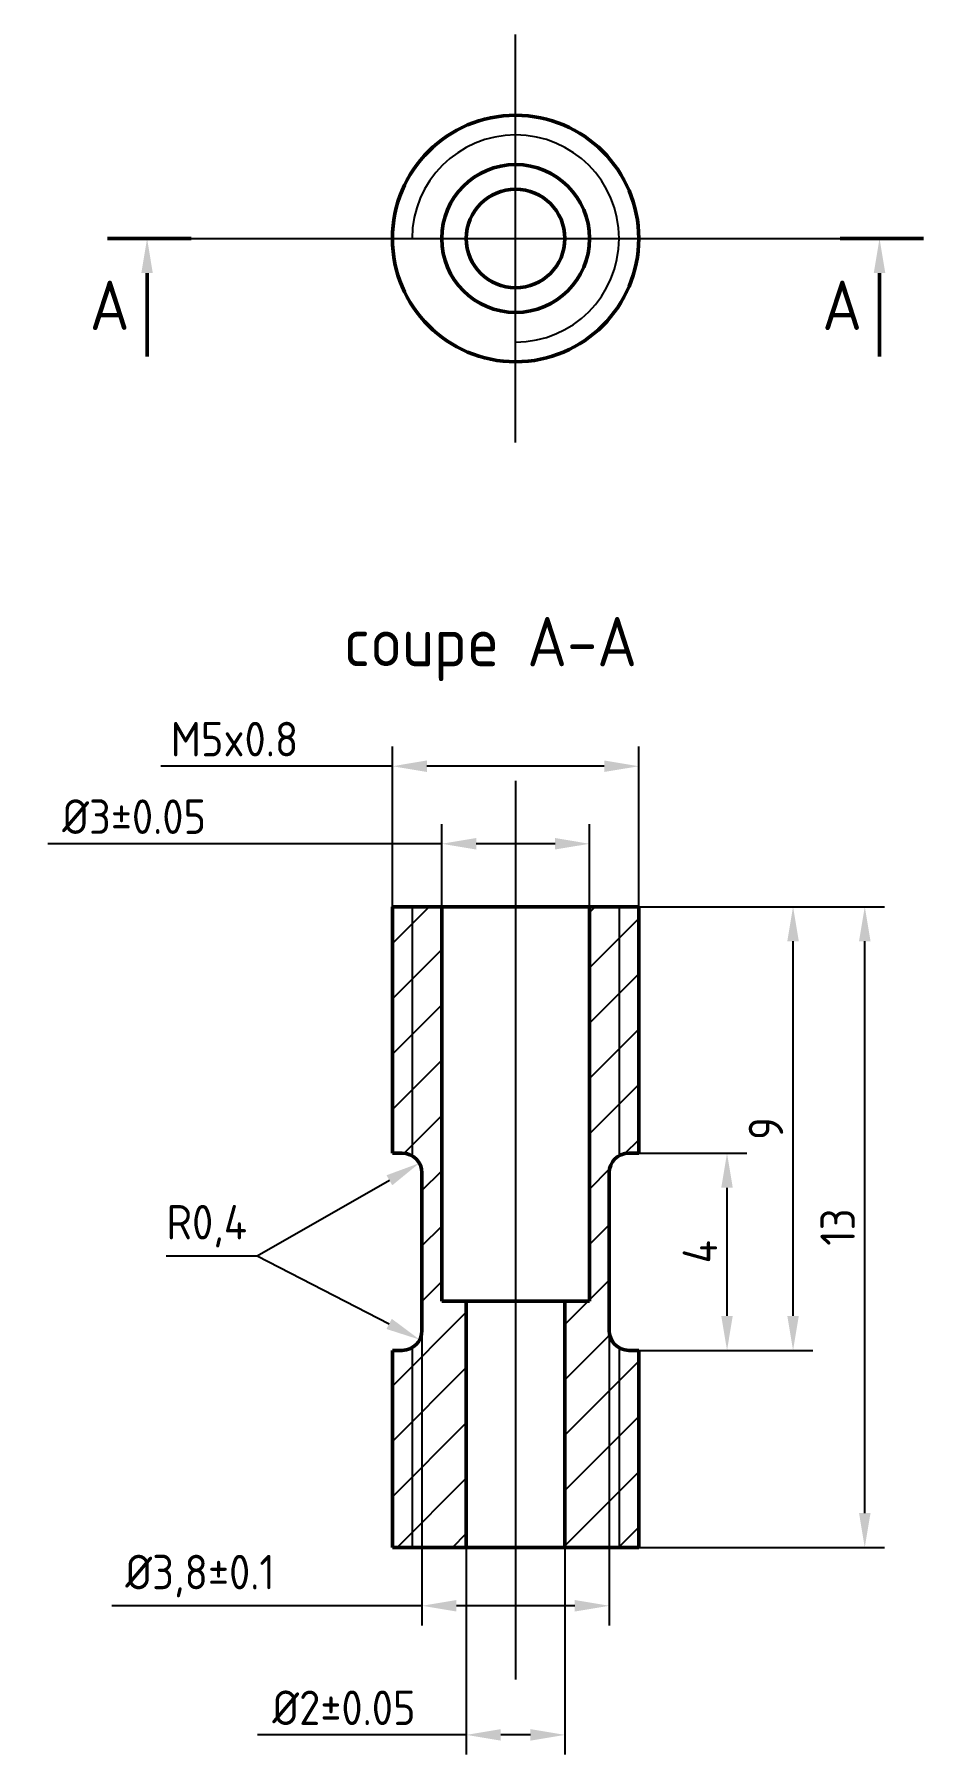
# Model space of a CAD drawing. Header units: millimetres. Extents: x 6016 to 10749, y -16 to 7395.
# Drawn here: x 6030.62 to 6048.67, y 7083.35 to 7118.24 of the extents above; entities that cross this region are included whole.
import ezdxf

# ---------------------------------------------------------------- set-up
doc = ezdxf.new("R2010")
doc.units = ezdxf.units.MM
doc.linetypes.add('AXES2', pattern=[28.575, 19.05, -3.175, 3.175, -3.175])
for name, color, linetype, lineweight in [('Axe', 242, 'AXES2', 25), ('Cotation', 94, 'Continuous', 25), ('Fin_0.25', 44, 'Continuous', 25), ('Fort_0.5', 30, 'Continuous', 50), ('Hachure', 191, 'Continuous', 25)]:
    doc.layers.add(name, color=color, linetype=linetype, lineweight=lineweight)
doc.styles.add('stylcotetecti', font='isocp.shx')
doc.dimstyles.new('mon ISO-25 tecti', dxfattribs={"dimscale": 0, "dimtxt": 3.5, "dimasz": 3.5, "dimexe": 2, "dimexo": 0, "dimgap": 1, "dimtad": 1, "dimtoh": 1, "dimtxsty": 'stylcotetecti', "dimcen": 0, "dimadec": 0, "dimazin": 2, "dimtfac": 1, "dimtofl": 0, "dimtmove": 0, "dimatfit": 3, "dimfxl": 0, "dimarcsym": 0})

# ---------------------------------------------------------------- blocks, each defined once
blk = doc.blocks.new('*D69')
at = {"layer": 'Cotation', "color": 0, "lineweight": -2}
for p, q in [((6037.886, 7100.549), (6037.886, 7103.798)), ((6042.886, 7100.549), (6042.886, 7103.798)), ((6037.886, 7103.398), (6033.186, 7103.398)), ((6042.186, 7103.398), (6038.586, 7103.398))]:
    blk.add_line(p, q, dxfattribs=at)
at = {"layer": 'Cotation', "color": 0}
for points in [[(6038.586, 7103.515), (6038.586, 7103.282), (6037.886, 7103.398)], [(6042.186, 7103.515), (6042.186, 7103.282), (6042.886, 7103.398)]]:
    blk.add_solid(points, dxfattribs=at)
at = {"layer": 'Defpoints', "color": 0}
for p in [(6037.886, 7103.398), (6037.886, 7100.549), (6042.886, 7100.549)]:
    blk.add_point(p, dxfattribs=at)
at = {"layer": 'Cotation', "color": 0, "insert": (6034.681, 7103.948), "char_height": 0.7, "attachment_point": 5, "style": 'stylcotetecti'}
blk.add_mtext('M5x0.8', dxfattribs=at)
blk = doc.blocks.new('*D70')
at = {"layer": 'Cotation', "color": 0, "lineweight": -2}
for p, q in [((6042.886, 7095.549), (6045.077, 7095.549)), ((6044.677, 7092.249), (6044.677, 7094.849)), ((6042.886, 7091.549), (6045.077, 7091.549))]:
    blk.add_line(p, q, dxfattribs=at)
at = {"layer": 'Cotation', "color": 0}
for points in [[(6044.56, 7094.849), (6044.793, 7094.849), (6044.677, 7095.549)], [(6044.56, 7092.249), (6044.793, 7092.249), (6044.677, 7091.549)]]:
    blk.add_solid(points, dxfattribs=at)
at = {"layer": 'Defpoints', "color": 0}
for p in [(6042.886, 7095.549), (6044.677, 7095.549), (6042.886, 7091.549)]:
    blk.add_point(p, dxfattribs=at)
at = {"layer": 'Cotation', "color": 0, "insert": (6044.127, 7093.549), "char_height": 0.7, "attachment_point": 5, "rotation": 90, "style": 'stylcotetecti'}
blk.add_mtext('4', dxfattribs=at)
blk = doc.blocks.new('*D68')
at = {"layer": 'Cotation', "color": 0, "lineweight": -2}
for p, q in [((6042.886, 7100.549), (6046.417, 7100.549)), ((6046.017, 7092.249), (6046.017, 7099.849)), ((6042.886, 7091.549), (6046.417, 7091.549))]:
    blk.add_line(p, q, dxfattribs=at)
at = {"layer": 'Cotation', "color": 0}
for points in [[(6045.9, 7099.849), (6046.134, 7099.849), (6046.017, 7100.549)], [(6045.9, 7092.249), (6046.134, 7092.249), (6046.017, 7091.549)]]:
    blk.add_solid(points, dxfattribs=at)
at = {"layer": 'Defpoints', "color": 0}
for p in [(6042.886, 7100.549), (6046.017, 7100.549), (6042.886, 7091.549)]:
    blk.add_point(p, dxfattribs=at)
at = {"layer": 'Cotation', "color": 0, "insert": (6045.467, 7096.049), "char_height": 0.7, "attachment_point": 5, "rotation": 90, "style": 'stylcotetecti'}
blk.add_mtext('9', dxfattribs=at)
blk = doc.blocks.new('*D71')
at = {"layer": 'Cotation', "color": 0, "lineweight": -2}
for p, q in [((6042.886, 7100.549), (6047.872, 7100.549)), ((6047.472, 7088.249), (6047.472, 7099.849)), ((6042.886, 7087.549), (6047.872, 7087.549))]:
    blk.add_line(p, q, dxfattribs=at)
at = {"layer": 'Cotation', "color": 0}
for points in [[(6047.356, 7099.849), (6047.589, 7099.849), (6047.472, 7100.549)], [(6047.356, 7088.249), (6047.589, 7088.249), (6047.472, 7087.549)]]:
    blk.add_solid(points, dxfattribs=at)
at = {"layer": 'Defpoints', "color": 0}
for p in [(6042.886, 7100.549), (6047.472, 7100.549), (6042.886, 7087.549)]:
    blk.add_point(p, dxfattribs=at)
at = {"layer": 'Cotation', "color": 0, "insert": (6046.922, 7094.049), "char_height": 0.7, "attachment_point": 5, "rotation": 90, "style": 'stylcotetecti'}
blk.add_mtext('13', dxfattribs=at)
blk = doc.blocks.new('*D72')
at = {"layer": 'Cotation', "color": 0, "lineweight": -2}
for p, q in [((6035.14, 7093.465), (6037.825, 7095)), ((6033.295, 7093.465), (6035.14, 7093.465))]:
    blk.add_line(p, q, dxfattribs=at)
at = {"layer": 'Cotation', "color": 0}
blk.add_solid([(6037.767, 7095.101), (6037.883, 7094.898), (6038.433, 7095.347)], dxfattribs=at)
at = {"layer": 'Defpoints', "color": 0}
for p in [(6038.086, 7095.149), (6038.433, 7095.347)]:
    blk.add_point(p, dxfattribs=at)
at = {"layer": 'Cotation', "color": 0, "insert": (6034.118, 7094.067), "char_height": 0.7, "attachment_point": 5, "style": 'stylcotetecti'}
blk.add_mtext('R0,4', dxfattribs=at)
blk = doc.blocks.new('*D73')
at = {"layer": 'Cotation', "color": 0, "lineweight": -2}
for p, q in [((6033.295, 7093.465), (6035.14, 7093.465)), ((6035.14, 7093.465), (6037.819, 7092.086))]:
    blk.add_line(p, q, dxfattribs=at)
at = {"layer": 'Cotation', "color": 0}
blk.add_solid([(6037.872, 7092.19), (6037.766, 7091.982), (6038.441, 7091.765)], dxfattribs=at)
at = {"layer": 'Defpoints', "color": 0}
for p in [(6038.086, 7091.949), (6038.441, 7091.765)]:
    blk.add_point(p, dxfattribs=at)
at = {"layer": 'Cotation', "color": 0, "insert": (6034.118, 7094.067), "char_height": 0.7, "attachment_point": 5, "style": 'stylcotetecti'}
blk.add_mtext('R0,4', dxfattribs=at)
blk = doc.blocks.new('*D74')
at = {"layer": 'Cotation', "color": 0, "lineweight": -2}
for p, q in [((6039.386, 7087.549), (6039.386, 7083.349)), ((6041.386, 7087.549), (6041.386, 7083.349)), ((6039.386, 7083.749), (6035.148, 7083.749)), ((6040.686, 7083.749), (6040.086, 7083.749))]:
    blk.add_line(p, q, dxfattribs=at)
at = {"layer": 'Cotation', "color": 0}
for points in [[(6040.086, 7083.866), (6040.086, 7083.632), (6039.386, 7083.749)], [(6040.686, 7083.866), (6040.686, 7083.632), (6041.386, 7083.749)]]:
    blk.add_solid(points, dxfattribs=at)
at = {"layer": 'Defpoints', "color": 0}
for p in [(6039.386, 7087.549), (6041.386, 7087.549), (6041.386, 7083.749)]:
    blk.add_point(p, dxfattribs=at)
at = {"layer": 'Cotation', "color": 0, "insert": (6036.902, 7084.299), "char_height": 0.7, "attachment_point": 5, "style": 'stylcotetecti'}
blk.add_mtext('%%C2%%P0.05', dxfattribs=at)
blk = doc.blocks.new('*D75')
at = {"layer": 'Cotation', "color": 0, "lineweight": -2}
for p, q in [((6038.486, 7093.549), (6038.486, 7085.968)), ((6042.286, 7093.549), (6042.286, 7085.968)), ((6038.486, 7086.368), (6032.19, 7086.368)), ((6041.586, 7086.368), (6039.186, 7086.368))]:
    blk.add_line(p, q, dxfattribs=at)
at = {"layer": 'Cotation', "color": 0}
for points in [[(6039.186, 7086.485), (6039.186, 7086.251), (6038.486, 7086.368)], [(6041.586, 7086.485), (6041.586, 7086.251), (6042.286, 7086.368)]]:
    blk.add_solid(points, dxfattribs=at)
at = {"layer": 'Defpoints', "color": 0}
for p in [(6038.486, 7093.549), (6042.286, 7093.549), (6042.286, 7086.368)]:
    blk.add_point(p, dxfattribs=at)
at = {"layer": 'Cotation', "color": 0, "insert": (6033.983, 7086.97), "char_height": 0.7, "attachment_point": 5, "style": 'stylcotetecti'}
blk.add_mtext('%%C3,8%%P0.1', dxfattribs=at)
blk = doc.blocks.new('*D76')
at = {"layer": 'Cotation', "color": 0, "lineweight": -2}
for p, q in [((6038.886, 7096.549), (6038.886, 7102.225)), ((6041.886, 7096.549), (6041.886, 7102.225)), ((6038.886, 7101.825), (6030.89, 7101.825)), ((6041.186, 7101.825), (6039.586, 7101.825))]:
    blk.add_line(p, q, dxfattribs=at)
at = {"layer": 'Cotation', "color": 0}
for points in [[(6039.586, 7101.942), (6039.586, 7101.709), (6038.886, 7101.825)], [(6041.186, 7101.942), (6041.186, 7101.709), (6041.886, 7101.825)]]:
    blk.add_solid(points, dxfattribs=at)
at = {"layer": 'Defpoints', "color": 0}
for p in [(6041.886, 7101.825), (6038.886, 7096.549), (6041.886, 7096.549)]:
    blk.add_point(p, dxfattribs=at)
at = {"layer": 'Cotation', "color": 0, "insert": (6032.644, 7102.375), "char_height": 0.7, "attachment_point": 5, "style": 'stylcotetecti'}
blk.add_mtext('%%C3%%P0.05', dxfattribs=at)

msp = doc.modelspace()

# ---------------------------------------------------------------- hatches: boundary and pattern name
at = {"layer": 'Hachure'}
h = msp.add_hatch(dxfattribs=at)
h.set_pattern_fill('ANSI31', color=256, scale=0.25, style=0)
h.paths.add_polyline_path([(6038.286, 7100.549), (6037.886, 7100.549), (6037.886, 7095.549), (6038.086, 7095.549, -0.131652), (6038.286, 7095.495)])
h.paths.add_polyline_path([(6038.886, 7100.549), (6038.286, 7100.549), (6038.286, 7095.495, -0.267949), (6038.486, 7095.149), (6038.486, 7091.949, -0.267949), (6038.286, 7091.602), (6038.286, 7087.549), (6039.386, 7087.549), (6039.386, 7092.549), (6038.886, 7092.549)])
h.paths.add_polyline_path([(6042.486, 7100.549), (6041.886, 7100.549), (6041.886, 7092.549), (6041.386, 7092.549), (6041.386, 7087.549), (6042.486, 7087.549), (6042.486, 7091.602, -0.267949), (6042.286, 7091.949), (6042.286, 7095.149, -0.267949), (6042.486, 7095.495)])
h.paths.add_polyline_path([(6042.886, 7100.549), (6042.486, 7100.549), (6042.486, 7095.495, -0.131652), (6042.686, 7095.549), (6042.886, 7095.549)])
h.paths.add_polyline_path([(6042.886, 7091.549), (6042.686, 7091.549, -0.131652), (6042.486, 7091.602), (6042.486, 7087.549), (6042.886, 7087.549)])
h.paths.add_polyline_path([(6038.286, 7091.602, -0.131652), (6038.086, 7091.549), (6037.886, 7091.549), (6037.886, 7087.549), (6038.286, 7087.549)])

# ---------------------------------------------------------------- linework, layer by layer
at = {"layer": 'Axe'}
for p, q in [((6040.386, 7109.963), (6040.386, 7118.243)), ((6032.105, 7114.103), (6048.666, 7114.103)), ((6040.386, 7103.104), (6040.386, 7084.87))]:
    msp.add_line(p, q, dxfattribs=at)
at = {"layer": 'Cotation', "lineweight": 50}
for p, q in [((6032.105, 7114.103), (6032.105, 7114.103)), ((6032.105, 7114.103), (6033.801, 7114.103)), ((6032.953, 7114.103), (6032.507, 7114.103)), ((6046.97, 7114.103), (6046.97, 7114.103)), ((6046.97, 7114.103), (6048.666, 7114.103)), ((6047.818, 7114.103), (6047.372, 7114.103)), ((6032.907, 7113.403), (6032.907, 7111.71)), ((6047.772, 7113.403), (6047.772, 7111.71))]:
    msp.add_line(p, q, dxfattribs=at)
for points in [[(6032.79, 7113.403), (6033.023, 7113.403), (6032.907, 7114.103)], [(6047.655, 7113.403), (6047.888, 7113.403), (6047.772, 7114.103)]]:
    msp.add_solid(points, dxfattribs=at)
at = {"layer": 'Fin_0.25'}
for p, q in [((6038.286, 7100.549), (6038.286, 7095.495)), ((6042.486, 7100.549), (6042.486, 7095.495)), ((6038.286, 7091.602), (6038.286, 7087.549)), ((6042.486, 7091.602), (6042.486, 7087.549))]:
    msp.add_line(p, q, dxfattribs=at)
msp.add_arc((6040.386, 7114.103), 2.1, 270, 180, dxfattribs=at)
at = {"layer": 'Fort_0.5'}
for p, q in [((6037.886, 7100.549), (6037.886, 7095.549)), ((6037.886, 7100.549), (6042.886, 7100.549)), ((6038.886, 7100.549), (6038.886, 7092.549)), ((6041.886, 7100.549), (6041.886, 7092.549)), ((6042.886, 7100.549), (6042.886, 7095.549)), ((6037.886, 7095.549), (6038.086, 7095.549)), ((6042.686, 7095.549), (6042.886, 7095.549)), ((6038.486, 7095.149), (6038.486, 7091.949)), ((6042.286, 7095.149), (6042.286, 7091.949)), ((6038.886, 7092.549), (6041.886, 7092.549)), ((6039.386, 7092.549), (6039.386, 7087.549)), ((6041.386, 7092.549), (6041.386, 7087.549)), ((6037.886, 7091.549), (6037.886, 7087.549)), ((6037.886, 7091.549), (6038.086, 7091.549)), ((6042.686, 7091.549), (6042.886, 7091.549)), ((6042.886, 7091.549), (6042.886, 7087.549)), ((6037.886, 7087.549), (6042.886, 7087.549))]:
    msp.add_line(p, q, dxfattribs=at)
for radius in [2.5, 1.5, 1]:
    msp.add_circle((6040.386, 7114.103), radius, dxfattribs=at)
for centre, start, end in [((6038.086, 7095.149), 0, 90), ((6042.686, 7095.149), 90, 180), ((6038.086, 7091.949), 270, 0), ((6042.686, 7091.949), 180, 270)]:
    msp.add_arc(centre, 0.4, start, end, dxfattribs=at)

# ---------------------------------------------------------------- texts
at = {"layer": 'Cotation', "lineweight": 50, "char_height": 1, "attachment_point": 5, "style": 'stylcotetecti'}
for s, insert in [('A', (6032.148, 7112.748)), ('A', (6047.013, 7112.748)), ('coupe A-A', (6039.875, 7105.775))]:
    msp.add_mtext(s, dxfattribs=dict(at, insert=insert))

# ---------------------------------------------------------------- dimensions: what is measured, and where the dimension line sits
at = {"layer": 'Cotation'}
for base, p1, p2, text, picture, middle in [((6037.886, 7103.398), (6042.886, 7100.549), (6037.886, 7100.549), 'M<>x0.8', '*D69', (6034.681, 7103.398)), ((6041.886, 7101.825), (6038.886, 7096.549), (6041.886, 7096.549), '%%C<>%%P0.05', '*D76', (6032.644, 7101.825)), ((6042.286, 7086.368), (6038.486, 7093.549), (6042.286, 7093.549), '%%C<>%%P0.1', '*D75', (6033.983, 7086.368)), ((6041.386, 7083.749), (6039.386, 7087.549), (6041.386, 7087.549), '%%C<>%%P0.05', '*D74', (6036.902, 7083.749))]:
    dim = msp.add_linear_dim(base=base, p1=p1, p2=p2, text=text, dimstyle='mon ISO-25 tecti', override={"dimscale": 0.2}, dxfattribs=at)
    dim.commit()
    dim.dimension.update_dxf_attribs({"geometry": picture, "text_midpoint": middle, "dimtype": 160})
for base, p1, p2, picture, middle in [((6046.017, 7100.549), (6042.886, 7091.549), (6042.886, 7100.549), '*D68', (6045.467, 7096.049)), ((6047.472, 7100.549), (6042.886, 7087.549), (6042.886, 7100.549), '*D71', (6046.922, 7094.049)), ((6044.677, 7095.549), (6042.886, 7091.549), (6042.886, 7095.549), '*D70', (6044.127, 7093.549))]:
    dim = msp.add_linear_dim(base=base, p1=p1, p2=p2, angle=90, dimstyle='mon ISO-25 tecti', override={"dimscale": 0.2}, dxfattribs=at)
    dim.commit()
    dim.dimension.update_dxf_attribs({"geometry": picture, "text_midpoint": middle})
for center, mpoint, picture in [((6038.086, 7095.149), (6038.433, 7095.347), '*D72'), ((6038.086, 7091.949), (6038.441, 7091.765), '*D73')]:
    dim = msp.add_radius_dim(center=center, mpoint=mpoint, dimstyle='mon ISO-25 tecti', override={"dimscale": 0.2, "dimtmove": 1}, dxfattribs=at)
    dim.commit()
    dim.dimension.update_dxf_attribs({"geometry": picture, "text_midpoint": (6035.14, 7093.465), "dimtype": 164})

doc.saveas('drawing.dxf')
